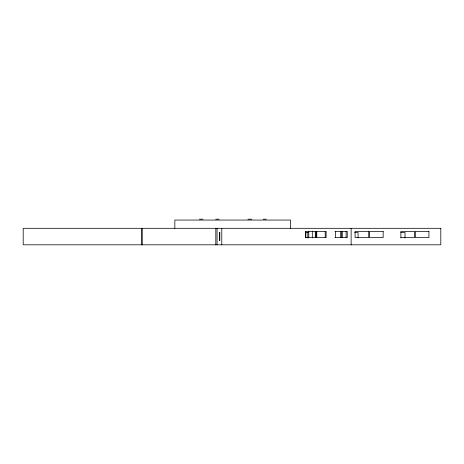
<?xml version="1.0" encoding="UTF-8"?>
<svg xmlns="http://www.w3.org/2000/svg" width="464" height="464" viewBox="0 0 464 464"><rect width="100%" height="100%" fill="white"/><g stroke="black" fill="none" stroke-linecap="round" stroke-linejoin="round"><path stroke-width="0.7" d="M199.427 219.188L202.971 219.188M215.656 219.188L219.078 219.188M247.95 219.188L251.871 219.188M263.163 219.188L266.237 219.188M305.48 231.403L316.065 231.403L316.065 237.591L305.48 237.591M316.593 231.385L326.117 231.385L326.117 237.591L316.593 237.591M334.985 231.403L347.258 231.403L347.258 237.591L334.985 237.591M305.677 232.435L308.763 232.435M354.641 232.435L358.08 232.435L358.08 237.933M400.884 232.435L405.008 232.435L405.008 237.933M400.884 237.591L414.497 237.591L414.497 231.403L400.884 231.403L400.884 237.933M351.132 228.305L351.132 244.812M346.115 231.403L346.115 237.591M342.171 231.403L342.171 237.591M341.771 231.403L341.771 237.591M340.692 231.403L340.692 237.591M335.35 231.403L335.35 237.591M325.218 231.385L325.218 237.591M316.773 231.385L316.773 237.591M315.282 231.403L315.282 237.591M312.313 231.06L312.313 237.933M308.763 231.06L308.763 237.933M307.8 232.435L307.8 237.933M305.863 232.435L305.863 237.933M305.561 231.403L305.561 237.591M290.545 228.305L290.545 220.058L174.841 220.058L174.841 228.305M221.792 228.305L221.775 244.812M217.053 228.305L217.053 244.812M215.812 228.305L215.812 244.812M142.257 228.305L142.257 244.812M141.375 228.305L141.375 244.812M440.8 228.305L23.2 228.305L23.2 244.812L440.8 244.812L440.8 228.305M368.723 231.403L355.105 231.403L355.082 237.591L368.723 237.591L368.723 231.403M383.16 231.403L369.547 231.403L369.547 237.591L383.16 237.591L383.16 231.403M428.939 231.403L415.326 231.403L415.326 237.591L428.939 237.591L428.939 231.403M219.803 232.435L219.362 232.435L219.362 240.683L219.803 240.683L219.803 232.435"/></g></svg>
